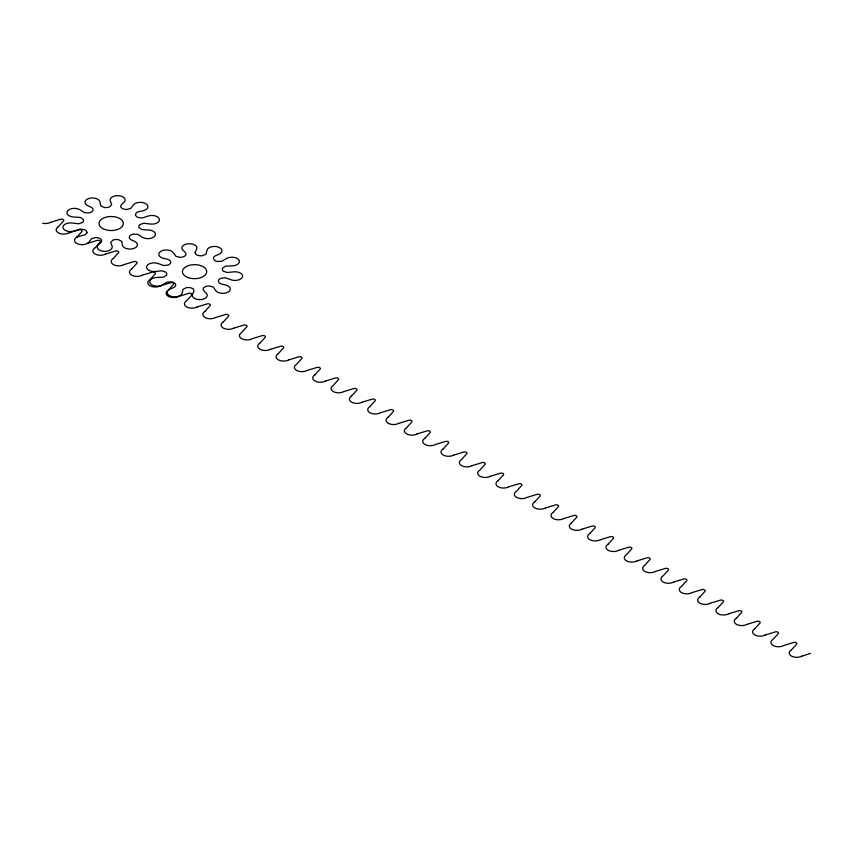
<?xml version="1.0" encoding="UTF-8"?>
<svg xmlns="http://www.w3.org/2000/svg" width="853" height="853" viewBox="0 0 853 853"><rect width="100%" height="100%" fill="white"/><g stroke="black" fill="none" stroke-linecap="round" stroke-linejoin="round"><path stroke-width="1.28" d="M168.34 290.159L173.607 284.39A2.26 1.301 0 0 0 173.084 283.004A2.26 1.301 0 0 0 170.685 282.706L160.663 285.755M58.377 226.685L63.644 220.906A2.26 1.301 0 0 0 63.133 219.52A2.26 1.301 0 0 0 60.734 219.221L50.7 222.27M131.682 269.004L136.949 263.225A2.26 1.301 0 0 0 136.437 261.839A2.26 1.301 0 0 0 134.038 261.551L124.005 264.601M204.987 311.324L210.254 305.555A2.26 1.301 0 0 0 209.742 304.169A2.26 1.301 0 0 0 207.343 303.871L197.31 306.92M278.291 353.643L283.559 347.875A2.26 1.301 0 0 0 283.047 346.489A2.26 1.301 0 0 0 280.648 346.19L270.614 349.24M314.949 374.808L320.216 369.029A2.26 1.301 0 0 0 319.694 367.654A2.26 1.301 0 0 0 317.295 367.355L307.272 370.405M351.596 395.973L356.863 390.194A2.26 1.301 0 0 0 356.351 388.808A2.26 1.301 0 0 0 353.952 388.51L343.919 391.559M461.558 459.447L466.826 453.679A2.26 1.301 0 0 0 466.303 452.293A2.26 1.301 0 0 0 463.904 451.994L453.881 455.044M498.205 480.612L503.473 474.844A2.26 1.301 0 0 0 502.961 473.458A2.26 1.301 0 0 0 500.562 473.159L490.528 476.209M534.863 501.777L540.13 495.998A2.26 1.301 0 0 0 539.608 494.612A2.26 1.301 0 0 0 537.209 494.313L527.186 497.374M608.168 544.097L613.435 538.318A2.26 1.301 0 0 0 612.912 536.942A2.26 1.301 0 0 0 610.513 536.644L600.491 539.693M644.815 565.262L650.082 559.483A2.26 1.301 0 0 0 649.57 558.097A2.26 1.301 0 0 0 647.171 557.798L637.138 560.847M681.472 586.416L686.74 580.648A2.26 1.301 0 0 0 686.217 579.262A2.26 1.301 0 0 0 683.818 578.963L673.795 582.013M791.435 649.901L796.691 644.132A2.26 1.301 0 0 0 796.18 642.746A2.26 1.301 0 0 0 793.78 642.448L783.758 645.497M241.666 332.467L246.912 326.71A2.26 1.301 0 0 0 246.389 325.324A2.26 1.301 0 0 0 243.99 325.025L233.967 328.085M388.275 417.117L393.521 411.359A2.26 1.301 0 0 0 392.998 409.973A2.26 1.301 0 0 0 390.599 409.675L380.577 412.724M718.151 607.56L723.387 601.802A2.26 1.301 0 0 0 722.875 600.416A2.26 1.301 0 0 0 720.476 600.128L710.453 603.178M95.035 247.839L100.302 242.071A2.26 1.301 0 0 0 99.78 240.685A2.26 1.301 0 0 0 97.381 240.386L87.358 243.436M571.51 522.932L576.777 517.163A2.26 1.301 0 0 0 576.265 515.777A2.26 1.301 0 0 0 573.866 515.479L563.833 518.528M76.685 237.273L81.973 231.483A2.26 1.301 0 0 0 81.451 230.107A2.26 1.301 0 0 0 79.052 229.809L69.082 232.826M113.342 258.438L118.62 252.648A2.26 1.301 0 0 0 118.109 251.262A2.26 1.301 0 0 0 115.709 250.963L105.74 253.991M223.294 321.922L228.583 316.132A2.26 1.301 0 0 0 228.06 314.746A2.26 1.301 0 0 0 225.661 314.448L215.692 317.476M259.952 343.077L265.23 337.298A2.26 1.301 0 0 0 264.718 335.911A2.26 1.301 0 0 0 262.319 335.613L252.349 338.641M369.903 406.561L375.192 400.771A2.26 1.301 0 0 0 374.67 399.396A2.26 1.301 0 0 0 372.281 399.097L362.301 402.115M406.561 427.726L411.839 421.936A2.26 1.301 0 0 0 411.327 420.55A2.26 1.301 0 0 0 408.928 420.252L398.959 423.28M424.879 438.303L430.168 432.514A2.26 1.301 0 0 0 429.656 431.128A2.26 1.301 0 0 0 427.257 430.84L417.224 433.889M443.208 448.891L448.497 443.102A2.26 1.301 0 0 0 447.974 441.715A2.26 1.301 0 0 0 445.586 441.417L435.606 444.445M553.17 512.365L558.448 506.586A2.26 1.301 0 0 0 557.937 505.2A2.26 1.301 0 0 0 555.538 504.901L545.568 507.93M589.818 533.53L595.106 527.74A2.26 1.301 0 0 0 594.594 526.354A2.26 1.301 0 0 0 592.195 526.056L582.215 529.084M699.78 597.015L705.058 591.225A2.26 1.301 0 0 0 704.546 589.839A2.26 1.301 0 0 0 702.147 589.54L692.178 592.568M736.427 618.18L741.715 612.39A2.26 1.301 0 0 0 741.204 611.004A2.26 1.301 0 0 0 738.805 610.705L728.825 613.733M754.756 628.757L760.044 622.967A2.26 1.301 0 0 0 759.522 621.581A2.26 1.301 0 0 0 757.123 621.283L747.1 624.332M142.334 275.178L152.356 272.128A2.26 1.301 0 0 1 154.756 272.427A2.26 1.301 0 0 1 155.278 273.813L149.989 279.603A7.538 4.35 0 0 0 149.989 285.755A7.538 4.35 0 0 0 160.535 285.819M178.991 296.343L189.014 293.283A2.26 1.301 0 0 1 191.413 293.581A2.26 1.301 0 0 1 191.925 294.967L186.647 300.757A7.538 4.35 0 0 0 186.647 306.92A7.538 4.35 0 0 0 197.192 306.984M288.943 359.827L298.966 356.767A2.26 1.301 0 0 1 301.365 357.066A2.26 1.301 0 0 1 301.887 358.452L296.599 364.242A7.538 4.35 0 0 0 296.599 370.405A7.538 4.35 0 0 0 307.144 370.469M325.601 380.982L335.624 377.932A2.26 1.301 0 0 1 338.023 378.231A2.26 1.301 0 0 1 338.534 379.617L333.256 385.407A7.538 4.35 0 0 0 333.256 391.559A7.538 4.35 0 0 0 343.802 391.623M472.21 465.631L482.233 462.571A2.26 1.301 0 0 1 484.632 462.87A2.26 1.301 0 0 1 485.144 464.256L479.866 470.046A7.538 4.35 0 0 0 479.866 476.209A7.538 4.35 0 0 0 490.411 476.273M508.857 486.786L518.891 483.736A2.26 1.301 0 0 1 521.279 484.035A2.26 1.301 0 0 1 521.801 485.421L516.513 491.211A7.538 4.35 0 0 0 516.513 497.363A7.538 4.35 0 0 0 527.058 497.427M618.82 550.27L628.842 547.221A2.26 1.301 0 0 1 631.241 547.519A2.26 1.301 0 0 1 631.753 548.905L626.475 554.695A7.538 4.35 0 0 0 626.475 560.847A7.538 4.35 0 0 0 637.02 560.911M655.467 571.435L665.5 568.386A2.26 1.301 0 0 1 667.899 568.684A2.26 1.301 0 0 1 668.411 570.06L663.122 575.85A7.538 4.35 0 0 0 663.122 582.013A7.538 4.35 0 0 0 673.667 582.077M765.429 634.92L775.452 631.87A2.26 1.301 0 0 1 777.851 632.158A2.26 1.301 0 0 1 778.362 633.544L773.085 639.334A7.538 4.35 0 0 0 773.085 645.497A7.538 4.35 0 0 0 783.63 645.561M802.076 656.074L810.35 653.43M50.572 222.334A7.538 4.35 0 0 1 42.65 223.251M68.901 232.922A7.538 4.35 0 0 1 58.356 232.858A7.538 4.35 0 0 1 58.249 226.77M105.559 254.077A7.538 4.35 0 0 1 95.014 254.013A7.538 4.35 0 0 1 94.907 247.924M123.888 264.665A7.538 4.35 0 0 1 113.342 264.601A7.538 4.35 0 0 1 113.236 258.512M142.206 275.242A7.538 4.35 0 0 1 131.661 275.178A7.538 4.35 0 0 1 131.554 269.09M178.863 296.407A7.538 4.35 0 0 1 168.318 296.332A7.538 4.35 0 0 1 168.212 290.255M215.51 317.561A7.538 4.35 0 0 1 204.976 317.497A7.538 4.35 0 0 1 204.859 311.409M233.839 328.138A7.538 4.35 0 0 1 223.294 328.074A7.538 4.35 0 0 1 223.187 321.997M252.168 338.726A7.538 4.35 0 0 1 241.623 338.662A7.538 4.35 0 0 1 241.516 332.574M270.497 349.303A7.538 4.35 0 0 1 259.952 349.24A7.538 4.35 0 0 1 259.845 343.151M288.815 359.881A7.538 4.35 0 0 1 278.281 359.817A7.538 4.35 0 0 1 278.163 353.739M325.473 381.046A7.538 4.35 0 0 1 314.928 380.982A7.538 4.35 0 0 1 314.821 374.894M362.12 402.211A7.538 4.35 0 0 1 351.585 402.147A7.538 4.35 0 0 1 351.468 396.059M380.449 412.788A7.538 4.35 0 0 1 369.903 412.724A7.538 4.35 0 0 1 369.797 406.636M398.777 423.365A7.538 4.35 0 0 1 388.232 423.301A7.538 4.35 0 0 1 388.126 417.213M417.106 433.953A7.538 4.35 0 0 1 406.561 433.889A7.538 4.35 0 0 1 406.454 427.801M435.425 444.53A7.538 4.35 0 0 1 424.89 444.466A7.538 4.35 0 0 1 424.773 438.378M453.753 455.107A7.538 4.35 0 0 1 443.208 455.044A7.538 4.35 0 0 1 443.102 448.955M472.082 465.695A7.538 4.35 0 0 1 461.537 465.631A7.538 4.35 0 0 1 461.43 459.543M508.729 486.85A7.538 4.35 0 0 1 498.195 486.786A7.538 4.35 0 0 1 498.077 480.697M545.387 508.015A7.538 4.35 0 0 1 534.842 507.951A7.538 4.35 0 0 1 534.735 501.863M563.716 518.592A7.538 4.35 0 0 1 553.17 518.528A7.538 4.35 0 0 1 553.064 512.44M582.034 529.169A7.538 4.35 0 0 1 571.499 529.105A7.538 4.35 0 0 1 571.382 523.028M600.363 539.757A7.538 4.35 0 0 1 589.818 539.693A7.538 4.35 0 0 1 589.711 533.605M618.692 550.334A7.538 4.35 0 0 1 608.146 550.27A7.538 4.35 0 0 1 608.04 544.182M655.339 571.499A7.538 4.35 0 0 1 644.804 571.435A7.538 4.35 0 0 1 644.687 565.347M691.996 592.654A7.538 4.35 0 0 1 681.451 592.59A7.538 4.35 0 0 1 681.344 586.501M710.325 603.242A7.538 4.35 0 0 1 699.78 603.178A7.538 4.35 0 0 1 699.673 597.089M728.643 613.819A7.538 4.35 0 0 1 718.109 613.755A7.538 4.35 0 0 1 717.991 607.667M746.972 624.396A7.538 4.35 0 0 1 736.427 624.332A7.538 4.35 0 0 1 736.32 618.244M765.301 634.984A7.538 4.35 0 0 1 754.756 634.92A7.538 4.35 0 0 1 754.649 628.832M801.948 656.138A7.538 4.35 0 0 1 791.413 656.074A7.538 4.35 0 0 1 791.296 649.986M195.134 252.403L195.561 254.098L197.384 255.196A7.538 4.35 0 0 0 202.449 255.761L206.053 254.066L206.991 250.132A7.538 4.35 0 0 1 218.069 246.975A7.538 4.35 0 0 1 219.402 254.066C217.366 255.207 212.109 256.049 213.602 259.301A7.538 4.35 0 0 0 217.131 261.466L221.78 261.327L226.546 258.459A7.538 4.35 0 0 1 238.701 259.675A7.538 4.35 0 0 1 232.57 265.848L225.704 266.147L222.548 268.119A7.538 4.35 0 0 0 223.198 271.073L227.101 272.533L233.882 271.83A7.538 4.35 0 0 1 242.487 276.937A7.538 4.35 0 0 1 231.227 279.859L225.373 277.769L220.81 278.291A7.538 4.35 0 0 0 218.325 280.904C218.464 284.486 223.635 284.177 226.205 285.137A7.538 4.35 0 0 1 227.964 292.195A7.538 4.35 0 0 1 215.873 290.734L213.271 287.056L209.049 285.936A7.538 4.35 0 0 0 204.379 287.194C201.18 288.954 204.752 291.939 206.437 293.304A7.538 4.35 0 0 1 200.679 299.606A7.538 4.35 0 0 1 192.394 294.328C193.898 292.451 195.134 288.804 191.754 288.122A7.538 4.35 0 0 0 186.69 287.568L183.075 289.263L182.137 293.197A7.538 4.35 0 0 1 171.069 296.343A7.538 4.35 0 0 1 169.736 289.252C171.773 288.111 177.029 287.269 175.537 284.017A7.538 4.35 0 0 0 172.007 281.853L167.359 282.002L162.592 284.87A7.538 4.35 0 0 1 150.427 283.654A7.538 4.35 0 0 1 156.557 277.47L163.424 277.172L166.58 275.199A7.538 4.35 0 0 0 165.94 272.246L162.027 270.796L155.257 271.489A7.538 4.35 0 0 1 146.652 266.381A7.538 4.35 0 0 1 157.912 263.46L163.755 265.55L168.318 265.027A7.538 4.35 0 0 0 170.803 262.425C170.664 258.832 165.503 259.141 162.934 258.182A7.538 4.35 0 0 1 161.174 251.134A7.538 4.35 0 0 1 173.255 252.584L175.857 256.263L180.09 257.393A7.538 4.35 0 0 0 184.749 256.124C187.959 254.365 184.387 251.39 182.691 250.025A7.538 4.35 0 0 1 188.449 243.723A7.538 4.35 0 0 1 196.744 249.001L195.134 252.403M86.974 232.709L85.119 234.799L78.828 236.42A7.538 4.35 0 0 0 76.685 243.436A7.538 4.35 0 0 0 88.84 242.199L91.644 238.573L95.931 237.518A7.538 4.35 0 0 1 100.526 238.872C103.661 240.77 99.844 243.606 98.138 244.928A7.538 4.35 0 0 0 103.554 251.336A7.538 4.35 0 0 0 112.127 246.208L110.698 242.327L113.097 240.024A7.538 4.35 0 0 1 118.194 239.554L121.712 241.314L122.427 245.269A7.538 4.35 0 0 0 133.324 248.618A7.538 4.35 0 0 0 135.051 241.559C133.057 240.397 127.843 239.384 129.539 236.217A7.538 4.35 0 0 1 133.175 234.117L137.813 234.351L142.43 237.294A7.538 4.35 0 0 0 154.649 236.302A7.538 4.35 0 0 0 148.848 230.011L142.014 229.596L138.964 227.57A7.538 4.35 0 0 1 139.764 224.627L143.752 223.241L150.491 224.062A7.538 4.35 0 0 0 159.362 219.114A7.538 4.35 0 0 0 148.273 215.99L142.312 217.973L137.77 217.366A7.538 4.35 0 0 1 135.435 214.711C135.766 211.128 140.894 211.544 143.539 210.627A7.538 4.35 0 0 0 145.682 203.6A7.538 4.35 0 0 0 133.526 204.837L130.722 208.473L126.436 209.518A7.538 4.35 0 0 1 121.84 208.164C118.706 206.266 122.523 203.43 124.229 202.108A7.538 4.35 0 0 0 118.812 195.7A7.538 4.35 0 0 0 110.24 200.828L111.668 204.72L109.269 207.012A7.538 4.35 0 0 1 104.173 207.482L100.654 205.722L99.929 201.766A7.538 4.35 0 0 0 89.032 198.429A7.538 4.35 0 0 0 87.315 205.477C89.298 206.639 94.523 207.663 92.828 210.819A7.538 4.35 0 0 1 89.181 212.919L84.543 212.696L79.937 209.742A7.538 4.35 0 0 0 67.718 210.734A7.538 4.35 0 0 0 73.507 217.025L80.353 217.44L83.402 219.477A7.538 4.35 0 0 1 82.602 222.409L78.615 223.795L71.876 222.974A7.538 4.35 0 0 0 63.005 227.922A7.538 4.35 0 0 0 74.094 231.046L80.054 229.062L84.586 229.67A7.538 4.35 0 0 1 86.931 232.325L86.974 232.709M104.375 229.329A12.155 7.016 0 0 0 123.301 224.019A12.155 7.016 0 0 0 105.868 217.206A12.155 7.016 0 0 0 104.375 229.329M188.46 277.726A12.155 7.016 0 0 0 206.714 271.68A12.155 7.016 0 0 0 188.524 265.571A12.155 7.016 0 0 0 188.46 277.726"/></g></svg>
